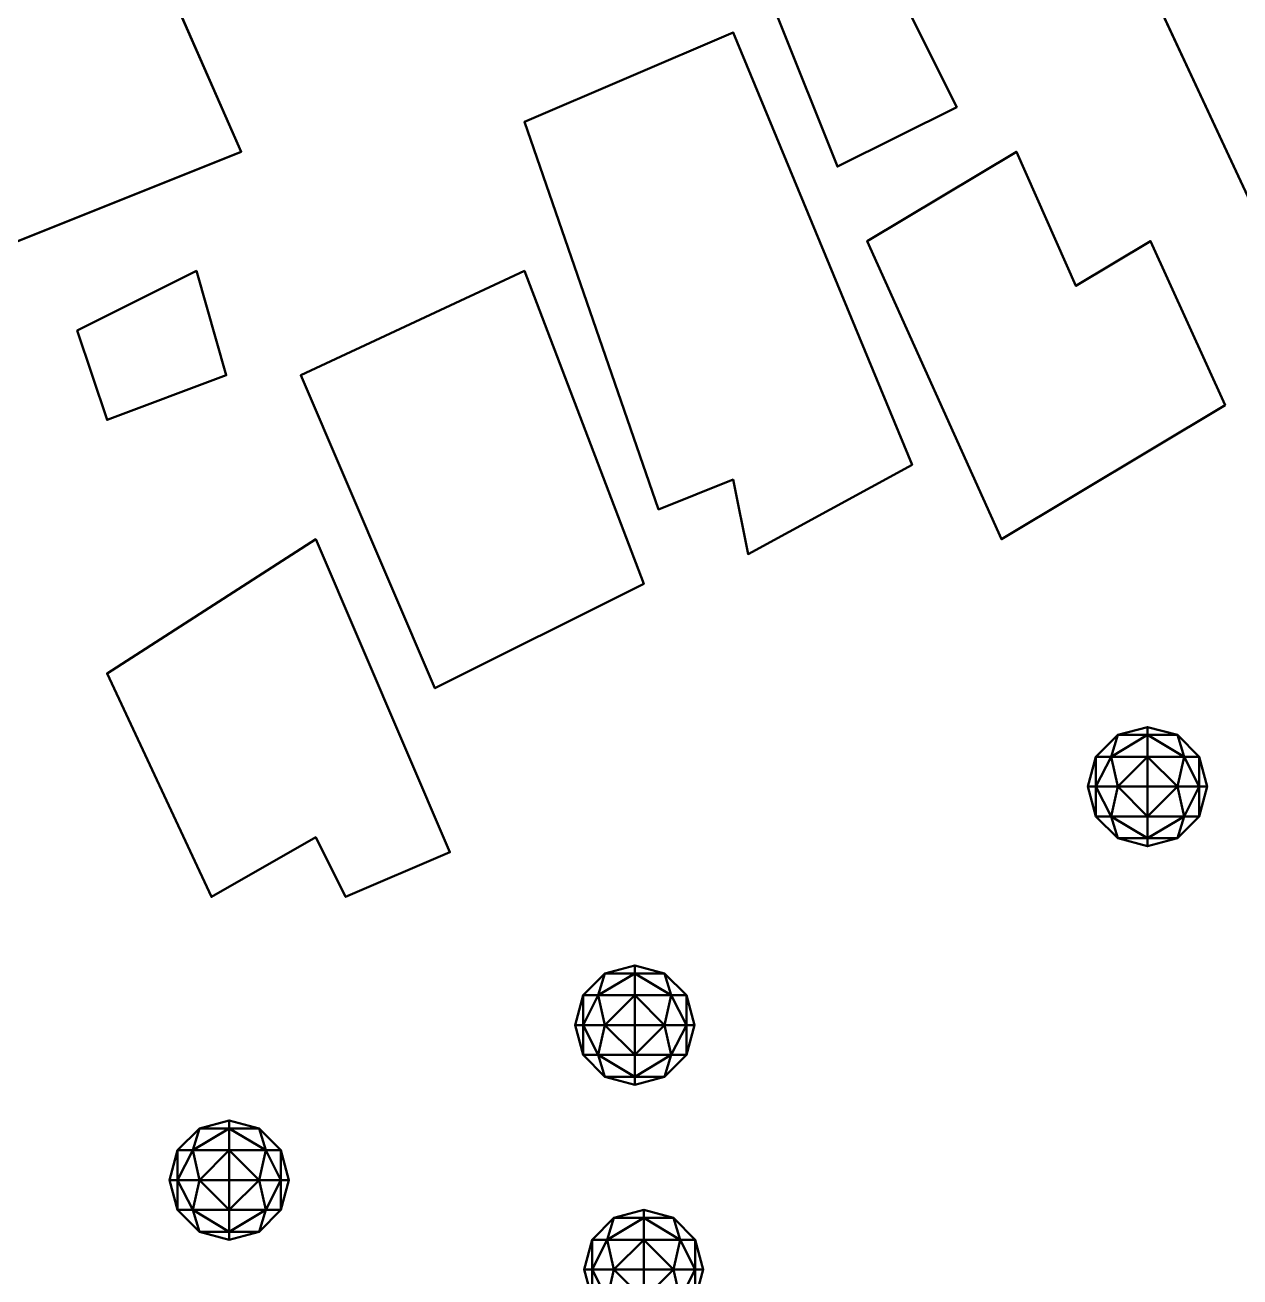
# Model space of a CAD drawing. Header units: metres. Extents: x -246 to 254, y -250 to 250.
# Drawn here: x -56.25 to -15.5, y 44.75 to 86.75 of the extents above; entities that cross this region are included whole.
import ezdxf

# ---------------------------------------------------------------- set-up
doc = ezdxf.new("R2010")
doc.units = ezdxf.units.M
doc.header["$LTSCALE"] = 5.08
doc.layers.add('一般', color=7, linetype='Continuous', lineweight=5)

# ---------------------------------------------------------------- blocks, each defined once
blk = doc.blocks.new('市街地地図 (3D)')
at = {"layer": '一般', "color": 31, "linetype": 'Continuous', "lineweight": 50}
for points, invisible_edges in [([(-89, 123.5, 6), (-75.5, 118, 6), (-81, 130.5, 6), (-89, 123.5, 6)], 13), ([(-89, 123.5), (-75.5, 118), (-81, 130.5), (-89, 123.5)], 13), ([(-45, 123.5, 5.1), (-41.5, 116, 5.1), (-33, 119.5, 5.1), (-36.5, 126.5, 5.1)], 8), ([(-45, 123.5), (-41.5, 116), (-33, 119.5), (-36.5, 126.5)], 8), ([(-57.5, 122.5, 3), (-55.5, 117.5, 3), (-51.5, 119.5, 3), (-54, 124.5, 3)], 8), ([(-57.5, 122.5), (-55.5, 117.5), (-51.5, 119.5), (-54, 124.5)], 8), ([(-89, 123.5, 6), (-85.5, 114, 6), (-75.5, 118, 6), (-89, 123.5, 6)], 12), ([(-89, 123.5), (-85.5, 114), (-75.5, 118), (-89, 123.5)], 12), ([(-59, 122, 5.7), (-59, 107, 5.7), (-66, 119, 5.7), (-59, 122, 5.7)], 11), ([(-59, 122), (-59, 107), (-66, 119), (-59, 122)], 11), ([(-59, 122, 5.7), (-53, 107.5, 5.7), (-59, 107, 5.7), (-59, 122, 5.7)], 14), ([(-59, 122), (-53, 107.5), (-59, 107), (-59, 122)], 14), ([(-59, 107, 5.7), (-61.5, 106, 5.7), (-66, 119, 5.7), (-59, 107, 5.7)], 12), ([(-59, 107), (-61.5, 106), (-66, 119), (-59, 107)], 12), ([(-47.5, 113.5, 4.5), (-49.5, 118, 4.5), (-54.5, 115, 4.5), (-47.5, 113.5, 4.5)], 12), ([(-47.5, 113.5), (-49.5, 118), (-54.5, 115), (-47.5, 113.5)], 12), ([(-47.5, 113.5, 4.5), (-54.5, 115, 4.5), (-50, 105, 4.5), (-47.5, 113.5, 4.5)], 13), ([(-47.5, 113.5), (-54.5, 115), (-50, 105), (-47.5, 113.5)], 13), ([(-42.5, 109.5, 4.5), (-45, 115, 4.5), (-47.5, 113.5, 4.5), (-42.5, 109.5, 4.5)], 12), ([(-42.5, 109.5), (-45, 115), (-47.5, 113.5), (-42.5, 109.5)], 12), ([(-81, 112, 2.4), (-80, 109, 2.4), (-76, 110.5, 2.4), (-77, 114, 2.4)], 8), ([(-81, 112), (-80, 109), (-76, 110.5), (-77, 114)], 8), ([(-73.5, 110.5, 9), (-69, 100, 9), (-62, 103.5, 9), (-66, 114, 9)], 8), ([(-73.5, 110.5), (-69, 100), (-62, 103.5), (-66, 114)], 8), ([(-50, 105, 4.5), (-42.5, 109.5, 4.5), (-47.5, 113.5, 4.5), (-50, 105, 4.5)], 14), ([(-50, 105), (-42.5, 109.5), (-47.5, 113.5), (-50, 105)], 14), ([(-53, 107.5, 5.7), (-58.5, 104.5, 5.7), (-59, 107, 5.7), (-53, 107.5, 5.7)], 12), ([(-53, 107.5), (-58.5, 104.5), (-59, 107), (-53, 107.5)], 12), ([(-73, 105, 6), (-73, 95, 6), (-80, 100.5, 6), (-73, 105, 6)], 11), ([(-73, 105), (-73, 95), (-80, 100.5), (-73, 105)], 11), ([(-73, 105, 6), (-68.5, 94.5, 6), (-73, 95, 6), (-73, 105, 6)], 14), ([(-73, 105), (-68.5, 94.5), (-73, 95), (-73, 105)], 14), ([(-73, 95, 6), (-76.5, 93, 6), (-80, 100.5, 6), (-73, 95, 6)], 12), ([(-73, 95), (-76.5, 93), (-80, 100.5), (-73, 95)], 12), ([(-68.5, 94.5, 6), (-72, 93, 6), (-73, 95, 6), (-68.5, 94.5, 6)], 12), ([(-68.5, 94.5), (-72, 93), (-73, 95), (-68.5, 94.5)], 12)]:
    blk.add_3dface(points, dxfattribs=dict(at, invisible_edges=invisible_edges))
for points in [[(-75.5, 118), (-75.5, 118, 6), (-81, 130.5, 6), (-81, 130.5)], [(-51.5, 119.5), (-51.5, 119.5, 3), (-54, 124.5, 3), (-54, 124.5)], [(-45, 123.5), (-45, 123.5, 5.1), (-41.5, 116, 5.1), (-41.5, 116)], [(-57.5, 122.5), (-57.5, 122.5, 3), (-55.5, 117.5, 3), (-55.5, 117.5)], [(-59, 122), (-59, 122, 5.7), (-66, 119, 5.7), (-66, 119)], [(-53, 107.5), (-53, 107.5, 5.7), (-59, 122, 5.7), (-59, 122)], [(-55.5, 117.5), (-55.5, 117.5, 3), (-51.5, 119.5, 3), (-51.5, 119.5)], [(-66, 119), (-66, 119, 5.7), (-61.5, 106, 5.7), (-61.5, 106)], [(-85.5, 114), (-85.5, 114, 6), (-75.5, 118, 6), (-75.5, 118)], [(-49.5, 118), (-49.5, 118, 4.5), (-54.5, 115, 4.5), (-54.5, 115)], [(-47.5, 113.5), (-47.5, 113.5, 4.5), (-49.5, 118, 4.5), (-49.5, 118)], [(-54.5, 115), (-54.5, 115, 4.5), (-50, 105, 4.5), (-50, 105)], [(-45, 115), (-45, 115, 4.5), (-47.5, 113.5, 4.5), (-47.5, 113.5)], [(-42.5, 109.5), (-42.5, 109.5, 4.5), (-45, 115, 4.5), (-45, 115)], [(-77, 114), (-77, 114, 2.4), (-81, 112, 2.4), (-81, 112)], [(-76, 110.5), (-76, 110.5, 2.4), (-77, 114, 2.4), (-77, 114)], [(-66, 114), (-66, 114, 9), (-73.5, 110.5, 9), (-73.5, 110.5)], [(-62, 103.5), (-62, 103.5, 9), (-66, 114, 9), (-66, 114)], [(-81, 112), (-81, 112, 2.4), (-80, 109, 2.4), (-80, 109)], [(-80, 109), (-80, 109, 2.4), (-76, 110.5, 2.4), (-76, 110.5)], [(-73.5, 110.5), (-73.5, 110.5, 9), (-69, 100, 9), (-69, 100)], [(-50, 105), (-50, 105, 4.5), (-42.5, 109.5, 4.5), (-42.5, 109.5)], [(-58.5, 104.5), (-58.5, 104.5, 5.7), (-53, 107.5, 5.7), (-53, 107.5)], [(-61.5, 106), (-61.5, 106, 5.7), (-59, 107, 5.7), (-59, 107)], [(-59, 107), (-59, 107, 5.7), (-58.5, 104.5, 5.7), (-58.5, 104.5)], [(-73, 105), (-73, 105, 6), (-80, 100.5, 6), (-80, 100.5)], [(-68.5, 94.5), (-68.5, 94.5, 6), (-73, 105, 6), (-73, 105)], [(-69, 100), (-69, 100, 9), (-62, 103.5, 9), (-62, 103.5)], [(-80, 100.5), (-80, 100.5, 6), (-76.5, 93, 6), (-76.5, 93)], [(-76.5, 93), (-76.5, 93, 6), (-73, 95, 6), (-73, 95)], [(-73, 95), (-73, 95, 6), (-72, 93, 6), (-72, 93)], [(-72, 93), (-72, 93, 6), (-68.5, 94.5, 6), (-68.5, 94.5)]]:
    blk.add_3dface(points, dxfattribs=at)
blk = doc.blocks.new('アーケイド (3D)')
at = {"layer": '一般', "color": 1}
blk.add_blockref('市街地地図 (3D)', (0, 0), dxfattribs=at)
blk = doc.blocks.new('NW4 (3D)')
at = {"layer": '一般', "color": 4, "linetype": 'Continuous', "lineweight": 50}
for points in [[(-45.1, 98.432, -1), (-46.1, 98.432), (-45.1, 98.7)], [(-46.1, 98.432), (-45.1, 98.432, 1), (-45.1, 98.7)], [(-45.1, 98.432, 1), (-44.1, 98.432), (-45.1, 98.7)], [(-44.1, 98.432), (-45.1, 98.432, -1), (-45.1, 98.7)], [(-46.325, 97.7, -1.225), (-46.832, 97.7), (-46.1, 98.432)], [(-46.832, 97.7), (-46.325, 97.7, 1.225), (-46.1, 98.432)], [(-45.1, 97.7, -1.732), (-46.325, 97.7, -1.225), (-45.1, 98.432, -1)], [(-45.1, 98.432, -1), (-46.325, 97.7, -1.225), (-46.1, 98.432)], [(-46.1, 98.432), (-46.325, 97.7, 1.225), (-45.1, 98.432, 1)], [(-46.325, 97.7, 1.225), (-45.1, 97.7, 1.732), (-45.1, 98.432, 1)], [(-45.1, 97.7, 1.732), (-43.875, 97.7, 1.225), (-45.1, 98.432, 1)], [(-45.1, 98.432, 1), (-43.875, 97.7, 1.225), (-44.1, 98.432)], [(-44.1, 98.432), (-43.875, 97.7, -1.225), (-45.1, 98.432, -1)], [(-43.875, 97.7, -1.225), (-45.1, 97.7, -1.732), (-45.1, 98.432, -1)], [(-43.875, 97.7, 1.225), (-43.368, 97.7), (-44.1, 98.432)], [(-43.368, 97.7), (-43.875, 97.7, -1.225), (-44.1, 98.432)], [(-46.832, 96.7, -1), (-47.1, 96.7), (-46.832, 97.7)], [(-47.1, 96.7), (-46.832, 96.7, 1), (-46.832, 97.7)], [(-46.1, 96.7, -1.732), (-46.832, 96.7, -1), (-46.325, 97.7, -1.225)], [(-46.325, 97.7, -1.225), (-46.832, 96.7, -1), (-46.832, 97.7)], [(-46.832, 97.7), (-46.832, 96.7, 1), (-46.325, 97.7, 1.225)], [(-46.832, 96.7, 1), (-46.1, 96.7, 1.732), (-46.325, 97.7, 1.225)], [(-45.1, 97.7, -1.732), (-46.1, 96.7, -1.732), (-46.325, 97.7, -1.225)], [(-46.325, 97.7, 1.225), (-46.1, 96.7, 1.732), (-45.1, 97.7, 1.732)], [(-45.1, 96.7, -2), (-46.1, 96.7, -1.732), (-45.1, 97.7, -1.732)], [(-46.1, 96.7, 1.732), (-45.1, 96.7, 2), (-45.1, 97.7, 1.732)], [(-45.1, 96.7, 2), (-44.1, 96.7, 1.732), (-45.1, 97.7, 1.732)], [(-45.1, 97.7, 1.732), (-44.1, 96.7, 1.732), (-43.875, 97.7, 1.225)], [(-43.875, 97.7, -1.225), (-44.1, 96.7, -1.732), (-45.1, 97.7, -1.732)], [(-44.1, 96.7, -1.732), (-45.1, 96.7, -2), (-45.1, 97.7, -1.732)], [(-44.1, 96.7, 1.732), (-43.368, 96.7, 1), (-43.875, 97.7, 1.225)], [(-43.368, 96.7, -1), (-44.1, 96.7, -1.732), (-43.875, 97.7, -1.225)], [(-43.875, 97.7, 1.225), (-43.368, 96.7, 1), (-43.368, 97.7)], [(-43.368, 97.7), (-43.368, 96.7, -1), (-43.875, 97.7, -1.225)], [(-43.368, 96.7, 1), (-43.1, 96.7), (-43.368, 97.7)], [(-43.1, 96.7), (-43.368, 96.7, -1), (-43.368, 97.7)], [(-46.832, 96.7, -1), (-46.832, 95.7), (-47.1, 96.7)], [(-47.1, 96.7), (-46.832, 95.7), (-46.832, 96.7, 1)], [(-46.1, 96.7, -1.732), (-46.325, 95.7, -1.225), (-46.832, 96.7, -1)], [(-46.325, 95.7, -1.225), (-46.832, 95.7), (-46.832, 96.7, -1)], [(-46.832, 95.7), (-46.325, 95.7, 1.225), (-46.832, 96.7, 1)], [(-46.832, 96.7, 1), (-46.325, 95.7, 1.225), (-46.1, 96.7, 1.732)], [(-45.1, 95.7, -1.732), (-46.325, 95.7, -1.225), (-46.1, 96.7, -1.732)], [(-46.325, 95.7, 1.225), (-45.1, 95.7, 1.732), (-46.1, 96.7, 1.732)], [(-45.1, 96.7, -2), (-45.1, 95.7, -1.732), (-46.1, 96.7, -1.732)], [(-46.1, 96.7, 1.732), (-45.1, 95.7, 1.732), (-45.1, 96.7, 2)], [(-45.1, 96.7, 2), (-45.1, 95.7, 1.732), (-44.1, 96.7, 1.732)], [(-45.1, 95.7, 1.732), (-43.875, 95.7, 1.225), (-44.1, 96.7, 1.732)], [(-43.875, 95.7, -1.225), (-45.1, 95.7, -1.732), (-44.1, 96.7, -1.732)], [(-44.1, 96.7, -1.732), (-45.1, 95.7, -1.732), (-45.1, 96.7, -2)], [(-44.1, 96.7, 1.732), (-43.875, 95.7, 1.225), (-43.368, 96.7, 1)], [(-43.368, 96.7, -1), (-43.875, 95.7, -1.225), (-44.1, 96.7, -1.732)], [(-43.875, 95.7, 1.225), (-43.368, 95.7), (-43.368, 96.7, 1)], [(-43.368, 95.7), (-43.875, 95.7, -1.225), (-43.368, 96.7, -1)], [(-43.368, 96.7, 1), (-43.368, 95.7), (-43.1, 96.7)], [(-43.1, 96.7), (-43.368, 95.7), (-43.368, 96.7, -1)], [(-46.325, 95.7, -1.225), (-46.1, 94.968), (-46.832, 95.7)], [(-46.832, 95.7), (-46.1, 94.968), (-46.325, 95.7, 1.225)], [(-45.1, 95.7, -1.732), (-45.1, 94.968, -1), (-46.325, 95.7, -1.225)], [(-45.1, 94.968, -1), (-46.1, 94.968), (-46.325, 95.7, -1.225)], [(-46.1, 94.968), (-45.1, 94.968, 1), (-46.325, 95.7, 1.225)], [(-46.325, 95.7, 1.225), (-45.1, 94.968, 1), (-45.1, 95.7, 1.732)], [(-45.1, 95.7, 1.732), (-45.1, 94.968, 1), (-43.875, 95.7, 1.225)], [(-45.1, 94.968, 1), (-44.1, 94.968), (-43.875, 95.7, 1.225)], [(-44.1, 94.968), (-45.1, 94.968, -1), (-43.875, 95.7, -1.225)], [(-43.875, 95.7, -1.225), (-45.1, 94.968, -1), (-45.1, 95.7, -1.732)], [(-43.875, 95.7, 1.225), (-44.1, 94.968), (-43.368, 95.7)], [(-43.368, 95.7), (-44.1, 94.968), (-43.875, 95.7, -1.225)], [(-45.1, 94.968, -1), (-45.1, 94.7), (-46.1, 94.968)], [(-46.1, 94.968), (-45.1, 94.7), (-45.1, 94.968, 1)], [(-45.1, 94.968, 1), (-45.1, 94.7), (-44.1, 94.968)], [(-44.1, 94.968), (-45.1, 94.7), (-45.1, 94.968, -1)], [(-63.525, 89.7, -1.225), (-64.032, 89.7), (-63.3, 90.432)], [(-64.032, 89.7), (-63.525, 89.7, 1.225), (-63.3, 90.432)], [(-62.3, 89.7, -1.732), (-63.525, 89.7, -1.225), (-62.3, 90.432, -1)], [(-62.3, 90.432, -1), (-63.525, 89.7, -1.225), (-63.3, 90.432)], [(-63.3, 90.432), (-63.525, 89.7, 1.225), (-62.3, 90.432, 1)], [(-63.525, 89.7, 1.225), (-62.3, 89.7, 1.732), (-62.3, 90.432, 1)], [(-62.3, 90.432, -1), (-63.3, 90.432), (-62.3, 90.7)], [(-63.3, 90.432), (-62.3, 90.432, 1), (-62.3, 90.7)], [(-62.3, 90.432, 1), (-61.3, 90.432), (-62.3, 90.7)], [(-61.3, 90.432), (-62.3, 90.432, -1), (-62.3, 90.7)], [(-62.3, 89.7, 1.732), (-61.075, 89.7, 1.225), (-62.3, 90.432, 1)], [(-62.3, 90.432, 1), (-61.075, 89.7, 1.225), (-61.3, 90.432)], [(-61.3, 90.432), (-61.075, 89.7, -1.225), (-62.3, 90.432, -1)], [(-61.075, 89.7, -1.225), (-62.3, 89.7, -1.732), (-62.3, 90.432, -1)], [(-61.075, 89.7, 1.225), (-60.568, 89.7), (-61.3, 90.432)], [(-60.568, 89.7), (-61.075, 89.7, -1.225), (-61.3, 90.432)], [(-64.032, 88.7, -1), (-64.3, 88.7), (-64.032, 89.7)], [(-64.3, 88.7), (-64.032, 88.7, 1), (-64.032, 89.7)], [(-63.3, 88.7, -1.732), (-64.032, 88.7, -1), (-63.525, 89.7, -1.225)], [(-63.525, 89.7, -1.225), (-64.032, 88.7, -1), (-64.032, 89.7)], [(-64.032, 89.7), (-64.032, 88.7, 1), (-63.525, 89.7, 1.225)], [(-64.032, 88.7, 1), (-63.3, 88.7, 1.732), (-63.525, 89.7, 1.225)], [(-62.3, 89.7, -1.732), (-63.3, 88.7, -1.732), (-63.525, 89.7, -1.225)], [(-63.525, 89.7, 1.225), (-63.3, 88.7, 1.732), (-62.3, 89.7, 1.732)], [(-62.3, 88.7, -2), (-63.3, 88.7, -1.732), (-62.3, 89.7, -1.732)], [(-63.3, 88.7, 1.732), (-62.3, 88.7, 2), (-62.3, 89.7, 1.732)], [(-62.3, 88.7, 2), (-61.3, 88.7, 1.732), (-62.3, 89.7, 1.732)], [(-62.3, 89.7, 1.732), (-61.3, 88.7, 1.732), (-61.075, 89.7, 1.225)], [(-61.075, 89.7, -1.225), (-61.3, 88.7, -1.732), (-62.3, 89.7, -1.732)], [(-61.3, 88.7, -1.732), (-62.3, 88.7, -2), (-62.3, 89.7, -1.732)], [(-61.3, 88.7, 1.732), (-60.568, 88.7, 1), (-61.075, 89.7, 1.225)], [(-60.568, 88.7, -1), (-61.3, 88.7, -1.732), (-61.075, 89.7, -1.225)], [(-61.075, 89.7, 1.225), (-60.568, 88.7, 1), (-60.568, 89.7)], [(-60.568, 89.7), (-60.568, 88.7, -1), (-61.075, 89.7, -1.225)], [(-60.568, 88.7, 1), (-60.3, 88.7), (-60.568, 89.7)], [(-60.3, 88.7), (-60.568, 88.7, -1), (-60.568, 89.7)], [(-64.032, 88.7, -1), (-64.032, 87.7), (-64.3, 88.7)], [(-64.3, 88.7), (-64.032, 87.7), (-64.032, 88.7, 1)], [(-63.3, 88.7, -1.732), (-63.525, 87.7, -1.225), (-64.032, 88.7, -1)], [(-63.525, 87.7, -1.225), (-64.032, 87.7), (-64.032, 88.7, -1)], [(-64.032, 87.7), (-63.525, 87.7, 1.225), (-64.032, 88.7, 1)], [(-64.032, 88.7, 1), (-63.525, 87.7, 1.225), (-63.3, 88.7, 1.732)], [(-62.3, 87.7, -1.732), (-63.525, 87.7, -1.225), (-63.3, 88.7, -1.732)], [(-63.525, 87.7, 1.225), (-62.3, 87.7, 1.732), (-63.3, 88.7, 1.732)], [(-62.3, 88.7, -2), (-62.3, 87.7, -1.732), (-63.3, 88.7, -1.732)], [(-63.3, 88.7, 1.732), (-62.3, 87.7, 1.732), (-62.3, 88.7, 2)], [(-62.3, 88.7, 2), (-62.3, 87.7, 1.732), (-61.3, 88.7, 1.732)], [(-62.3, 87.7, 1.732), (-61.075, 87.7, 1.225), (-61.3, 88.7, 1.732)], [(-61.075, 87.7, -1.225), (-62.3, 87.7, -1.732), (-61.3, 88.7, -1.732)], [(-61.3, 88.7, -1.732), (-62.3, 87.7, -1.732), (-62.3, 88.7, -2)], [(-61.3, 88.7, 1.732), (-61.075, 87.7, 1.225), (-60.568, 88.7, 1)], [(-60.568, 88.7, -1), (-61.075, 87.7, -1.225), (-61.3, 88.7, -1.732)], [(-61.075, 87.7, 1.225), (-60.568, 87.7), (-60.568, 88.7, 1)], [(-60.568, 87.7), (-61.075, 87.7, -1.225), (-60.568, 88.7, -1)], [(-60.568, 88.7, 1), (-60.568, 87.7), (-60.3, 88.7)], [(-60.3, 88.7), (-60.568, 87.7), (-60.568, 88.7, -1)], [(-63.525, 87.7, -1.225), (-63.3, 86.968), (-64.032, 87.7)], [(-64.032, 87.7), (-63.3, 86.968), (-63.525, 87.7, 1.225)], [(-62.3, 87.7, -1.732), (-62.3, 86.968, -1), (-63.525, 87.7, -1.225)], [(-62.3, 86.968, -1), (-63.3, 86.968), (-63.525, 87.7, -1.225)], [(-63.3, 86.968), (-62.3, 86.968, 1), (-63.525, 87.7, 1.225)], [(-63.525, 87.7, 1.225), (-62.3, 86.968, 1), (-62.3, 87.7, 1.732)], [(-62.3, 87.7, 1.732), (-62.3, 86.968, 1), (-61.075, 87.7, 1.225)], [(-62.3, 86.968, 1), (-61.3, 86.968), (-61.075, 87.7, 1.225)], [(-61.3, 86.968), (-62.3, 86.968, -1), (-61.075, 87.7, -1.225)], [(-61.075, 87.7, -1.225), (-62.3, 86.968, -1), (-62.3, 87.7, -1.732)], [(-61.075, 87.7, 1.225), (-61.3, 86.968), (-60.568, 87.7)], [(-60.568, 87.7), (-61.3, 86.968), (-61.075, 87.7, -1.225)], [(-62.3, 86.968, -1), (-62.3, 86.7), (-63.3, 86.968)], [(-63.3, 86.968), (-62.3, 86.7), (-62.3, 86.968, 1)], [(-62.3, 86.968, 1), (-62.3, 86.7), (-61.3, 86.968)], [(-61.3, 86.968), (-62.3, 86.7), (-62.3, 86.968, -1)]]:
    blk.add_3dface(points, dxfattribs=at)
at = {"layer": '一般', "color": 7, "linetype": 'Continuous', "lineweight": 50}
for points in [[(-75.9, 85.232, -1), (-76.9, 85.232), (-75.9, 85.5)], [(-76.9, 85.232), (-75.9, 85.232, 1), (-75.9, 85.5)], [(-75.9, 85.232, 1), (-74.9, 85.232), (-75.9, 85.5)], [(-74.9, 85.232), (-75.9, 85.232, -1), (-75.9, 85.5)], [(-77.125, 84.5, -1.225), (-77.632, 84.5), (-76.9, 85.232)], [(-77.632, 84.5), (-77.125, 84.5, 1.225), (-76.9, 85.232)], [(-75.9, 84.5, -1.732), (-77.125, 84.5, -1.225), (-75.9, 85.232, -1)], [(-75.9, 85.232, -1), (-77.125, 84.5, -1.225), (-76.9, 85.232)], [(-76.9, 85.232), (-77.125, 84.5, 1.225), (-75.9, 85.232, 1)], [(-77.125, 84.5, 1.225), (-75.9, 84.5, 1.732), (-75.9, 85.232, 1)], [(-75.9, 84.5, 1.732), (-74.675, 84.5, 1.225), (-75.9, 85.232, 1)], [(-75.9, 85.232, 1), (-74.675, 84.5, 1.225), (-74.9, 85.232)], [(-74.9, 85.232), (-74.675, 84.5, -1.225), (-75.9, 85.232, -1)], [(-74.675, 84.5, -1.225), (-75.9, 84.5, -1.732), (-75.9, 85.232, -1)], [(-74.675, 84.5, 1.225), (-74.168, 84.5), (-74.9, 85.232)], [(-74.168, 84.5), (-74.675, 84.5, -1.225), (-74.9, 85.232)], [(-77.632, 83.5, -1), (-77.9, 83.5), (-77.632, 84.5)], [(-77.9, 83.5), (-77.632, 83.5, 1), (-77.632, 84.5)], [(-76.9, 83.5, -1.732), (-77.632, 83.5, -1), (-77.125, 84.5, -1.225)], [(-77.125, 84.5, -1.225), (-77.632, 83.5, -1), (-77.632, 84.5)], [(-77.632, 84.5), (-77.632, 83.5, 1), (-77.125, 84.5, 1.225)], [(-77.632, 83.5, 1), (-76.9, 83.5, 1.732), (-77.125, 84.5, 1.225)], [(-75.9, 84.5, -1.732), (-76.9, 83.5, -1.732), (-77.125, 84.5, -1.225)], [(-77.125, 84.5, 1.225), (-76.9, 83.5, 1.732), (-75.9, 84.5, 1.732)], [(-75.9, 83.5, -2), (-76.9, 83.5, -1.732), (-75.9, 84.5, -1.732)], [(-76.9, 83.5, 1.732), (-75.9, 83.5, 2), (-75.9, 84.5, 1.732)], [(-75.9, 83.5, 2), (-74.9, 83.5, 1.732), (-75.9, 84.5, 1.732)], [(-75.9, 84.5, 1.732), (-74.9, 83.5, 1.732), (-74.675, 84.5, 1.225)], [(-74.675, 84.5, -1.225), (-74.9, 83.5, -1.732), (-75.9, 84.5, -1.732)], [(-74.9, 83.5, -1.732), (-75.9, 83.5, -2), (-75.9, 84.5, -1.732)], [(-74.9, 83.5, 1.732), (-74.168, 83.5, 1), (-74.675, 84.5, 1.225)], [(-74.168, 83.5, -1), (-74.9, 83.5, -1.732), (-74.675, 84.5, -1.225)], [(-74.675, 84.5, 1.225), (-74.168, 83.5, 1), (-74.168, 84.5)], [(-74.168, 84.5), (-74.168, 83.5, -1), (-74.675, 84.5, -1.225)], [(-74.168, 83.5, 1), (-73.9, 83.5), (-74.168, 84.5)], [(-73.9, 83.5), (-74.168, 83.5, -1), (-74.168, 84.5)], [(-77.632, 83.5, -1), (-77.632, 82.5), (-77.9, 83.5)], [(-77.9, 83.5), (-77.632, 82.5), (-77.632, 83.5, 1)], [(-76.9, 83.5, -1.732), (-77.125, 82.5, -1.225), (-77.632, 83.5, -1)], [(-77.125, 82.5, -1.225), (-77.632, 82.5), (-77.632, 83.5, -1)], [(-77.632, 82.5), (-77.125, 82.5, 1.225), (-77.632, 83.5, 1)], [(-77.632, 83.5, 1), (-77.125, 82.5, 1.225), (-76.9, 83.5, 1.732)], [(-75.9, 82.5, -1.732), (-77.125, 82.5, -1.225), (-76.9, 83.5, -1.732)], [(-77.125, 82.5, 1.225), (-75.9, 82.5, 1.732), (-76.9, 83.5, 1.732)], [(-75.9, 83.5, -2), (-75.9, 82.5, -1.732), (-76.9, 83.5, -1.732)], [(-76.9, 83.5, 1.732), (-75.9, 82.5, 1.732), (-75.9, 83.5, 2)], [(-75.9, 83.5, 2), (-75.9, 82.5, 1.732), (-74.9, 83.5, 1.732)], [(-75.9, 82.5, 1.732), (-74.675, 82.5, 1.225), (-74.9, 83.5, 1.732)], [(-74.675, 82.5, -1.225), (-75.9, 82.5, -1.732), (-74.9, 83.5, -1.732)], [(-74.9, 83.5, -1.732), (-75.9, 82.5, -1.732), (-75.9, 83.5, -2)], [(-74.9, 83.5, 1.732), (-74.675, 82.5, 1.225), (-74.168, 83.5, 1)], [(-74.168, 83.5, -1), (-74.675, 82.5, -1.225), (-74.9, 83.5, -1.732)], [(-74.675, 82.5, 1.225), (-74.168, 82.5), (-74.168, 83.5, 1)], [(-74.168, 82.5), (-74.675, 82.5, -1.225), (-74.168, 83.5, -1)], [(-74.168, 83.5, 1), (-74.168, 82.5), (-73.9, 83.5)], [(-73.9, 83.5), (-74.168, 82.5), (-74.168, 83.5, -1)], [(-77.125, 82.5, -1.225), (-76.9, 81.768), (-77.632, 82.5)], [(-77.632, 82.5), (-76.9, 81.768), (-77.125, 82.5, 1.225)], [(-75.9, 82.5, -1.732), (-75.9, 81.768, -1), (-77.125, 82.5, -1.225)], [(-75.9, 81.768, -1), (-76.9, 81.768), (-77.125, 82.5, -1.225)], [(-76.9, 81.768), (-75.9, 81.768, 1), (-77.125, 82.5, 1.225)], [(-77.125, 82.5, 1.225), (-75.9, 81.768, 1), (-75.9, 82.5, 1.732)], [(-75.9, 82.5, 1.732), (-75.9, 81.768, 1), (-74.675, 82.5, 1.225)], [(-75.9, 81.768, 1), (-74.9, 81.768), (-74.675, 82.5, 1.225)], [(-74.9, 81.768), (-75.9, 81.768, -1), (-74.675, 82.5, -1.225)], [(-74.675, 82.5, -1.225), (-75.9, 81.768, -1), (-75.9, 82.5, -1.732)], [(-74.675, 82.5, 1.225), (-74.9, 81.768), (-74.168, 82.5)], [(-74.168, 82.5), (-74.9, 81.768), (-74.675, 82.5, -1.225)], [(-62, 82.232, -1), (-63, 82.232), (-62, 82.5)], [(-63, 82.232), (-62, 82.232, 1), (-62, 82.5)], [(-62, 82.232, 1), (-61, 82.232), (-62, 82.5)], [(-61, 82.232), (-62, 82.232, -1), (-62, 82.5)], [(-63.225, 81.5, -1.225), (-63.732, 81.5), (-63, 82.232)], [(-63.732, 81.5), (-63.225, 81.5, 1.225), (-63, 82.232)], [(-62, 81.5, -1.732), (-63.225, 81.5, -1.225), (-62, 82.232, -1)], [(-62, 82.232, -1), (-63.225, 81.5, -1.225), (-63, 82.232)], [(-63, 82.232), (-63.225, 81.5, 1.225), (-62, 82.232, 1)], [(-63.225, 81.5, 1.225), (-62, 81.5, 1.732), (-62, 82.232, 1)], [(-62, 81.5, 1.732), (-60.775, 81.5, 1.225), (-62, 82.232, 1)], [(-62, 82.232, 1), (-60.775, 81.5, 1.225), (-61, 82.232)], [(-61, 82.232), (-60.775, 81.5, -1.225), (-62, 82.232, -1)], [(-60.775, 81.5, -1.225), (-62, 81.5, -1.732), (-62, 82.232, -1)], [(-60.775, 81.5, 1.225), (-60.268, 81.5), (-61, 82.232)], [(-60.268, 81.5), (-60.775, 81.5, -1.225), (-61, 82.232)], [(-75.9, 81.768, -1), (-75.9, 81.5), (-76.9, 81.768)], [(-76.9, 81.768), (-75.9, 81.5), (-75.9, 81.768, 1)], [(-75.9, 81.768, 1), (-75.9, 81.5), (-74.9, 81.768)], [(-74.9, 81.768), (-75.9, 81.5), (-75.9, 81.768, -1)], [(-63.732, 80.5, -1), (-64, 80.5), (-63.732, 81.5)], [(-64, 80.5), (-63.732, 80.5, 1), (-63.732, 81.5)], [(-63, 80.5, -1.732), (-63.732, 80.5, -1), (-63.225, 81.5, -1.225)], [(-63.225, 81.5, -1.225), (-63.732, 80.5, -1), (-63.732, 81.5)], [(-63.732, 81.5), (-63.732, 80.5, 1), (-63.225, 81.5, 1.225)], [(-63.732, 80.5, 1), (-63, 80.5, 1.732), (-63.225, 81.5, 1.225)], [(-62, 81.5, -1.732), (-63, 80.5, -1.732), (-63.225, 81.5, -1.225)], [(-63.225, 81.5, 1.225), (-63, 80.5, 1.732), (-62, 81.5, 1.732)], [(-62, 80.5, -2), (-63, 80.5, -1.732), (-62, 81.5, -1.732)], [(-63, 80.5, 1.732), (-62, 80.5, 2), (-62, 81.5, 1.732)], [(-62, 80.5, 2), (-61, 80.5, 1.732), (-62, 81.5, 1.732)], [(-62, 81.5, 1.732), (-61, 80.5, 1.732), (-60.775, 81.5, 1.225)], [(-60.775, 81.5, -1.225), (-61, 80.5, -1.732), (-62, 81.5, -1.732)], [(-61, 80.5, -1.732), (-62, 80.5, -2), (-62, 81.5, -1.732)], [(-61, 80.5, 1.732), (-60.268, 80.5, 1), (-60.775, 81.5, 1.225)], [(-60.268, 80.5, -1), (-61, 80.5, -1.732), (-60.775, 81.5, -1.225)], [(-60.775, 81.5, 1.225), (-60.268, 80.5, 1), (-60.268, 81.5)], [(-60.268, 81.5), (-60.268, 80.5, -1), (-60.775, 81.5, -1.225)], [(-60.268, 80.5, 1), (-60, 80.5), (-60.268, 81.5)], [(-60, 80.5), (-60.268, 80.5, -1), (-60.268, 81.5)], [(-63.732, 80.5, -1), (-63.732, 79.5), (-64, 80.5)], [(-64, 80.5), (-63.732, 79.5), (-63.732, 80.5, 1)], [(-63, 80.5, -1.732), (-63.225, 79.5, -1.225), (-63.732, 80.5, -1)], [(-63.225, 79.5, -1.225), (-63.732, 79.5), (-63.732, 80.5, -1)], [(-63.732, 79.5), (-63.225, 79.5, 1.225), (-63.732, 80.5, 1)], [(-63.732, 80.5, 1), (-63.225, 79.5, 1.225), (-63, 80.5, 1.732)], [(-62, 79.5, -1.732), (-63.225, 79.5, -1.225), (-63, 80.5, -1.732)], [(-63.225, 79.5, 1.225), (-62, 79.5, 1.732), (-63, 80.5, 1.732)], [(-62, 80.5, -2), (-62, 79.5, -1.732), (-63, 80.5, -1.732)], [(-63, 80.5, 1.732), (-62, 79.5, 1.732), (-62, 80.5, 2)], [(-62, 80.5, 2), (-62, 79.5, 1.732), (-61, 80.5, 1.732)], [(-62, 79.5, 1.732), (-60.775, 79.5, 1.225), (-61, 80.5, 1.732)], [(-60.775, 79.5, -1.225), (-62, 79.5, -1.732), (-61, 80.5, -1.732)], [(-61, 80.5, -1.732), (-62, 79.5, -1.732), (-62, 80.5, -2)], [(-61, 80.5, 1.732), (-60.775, 79.5, 1.225), (-60.268, 80.5, 1)], [(-60.268, 80.5, -1), (-60.775, 79.5, -1.225), (-61, 80.5, -1.732)], [(-60.775, 79.5, 1.225), (-60.268, 79.5), (-60.268, 80.5, 1)], [(-60.268, 79.5), (-60.775, 79.5, -1.225), (-60.268, 80.5, -1)], [(-60.268, 80.5, 1), (-60.268, 79.5), (-60, 80.5)], [(-60, 80.5), (-60.268, 79.5), (-60.268, 80.5, -1)]]:
    blk.add_3dface(points, dxfattribs=at)
blk = doc.blocks.new('敷地 (3D)')
at = {"layer": '一般', "color": 19, "linetype": 'Continuous', "lineweight": 50}
for points in [[(-272.5, 285.5, 0.1), (227.5, 285.5, 0.1), (227.5, -214.5, 0.1), (-272.5, -214.5, 0.1)], [(-272.5, 285.5), (227.5, 285.5), (227.5, -214.5), (-272.5, -214.5)]]:
    blk.add_3dface(points, dxfattribs=at)
blk = doc.blocks.new('高層建築・集合住宅 (3D)')
at = {"layer": '一般', "color": 7}
for name, p in [('敷地 (3D)', (0, 0)), ('アーケイド (3D)', (0, 0, 2.4)), ('市街地地図 (3D)', (0, 0)), ('NW4 (3D)', (0, 0, 2))]:
    blk.add_blockref(name, p, dxfattribs=at)
at = {"layer": '一般', "color": 1}
for name, p in [('アーケイド (3D)', (0, 0, 2.4)), ('市街地地図 (3D)', (0, 0)), ('アーケイド (3D)', (0, 0, 2.4)), ('市街地地図 (3D)', (0, 0))]:
    blk.add_blockref(name, p, dxfattribs=at)
at = {"layer": '一般', "color": 31}
for name, p in [('アーケイド (3D)', (0, 0, 2.4)), ('市街地地図 (3D)', (0, 0))]:
    blk.add_blockref(name, p, dxfattribs=at)

msp = doc.modelspace()

# ---------------------------------------------------------------- block references
at = {"layer": '一般', "color": 7}
for name, p in [('高層建築・集合住宅 (3D)', (26.5, -35.5)), ('アーケイド (3D)', (26.5, -35.5, 2.4)), ('市街地地図 (3D)', (26.5, -35.5))]:
    msp.add_blockref(name, p, dxfattribs=at)

doc.saveas('drawing.dxf')
